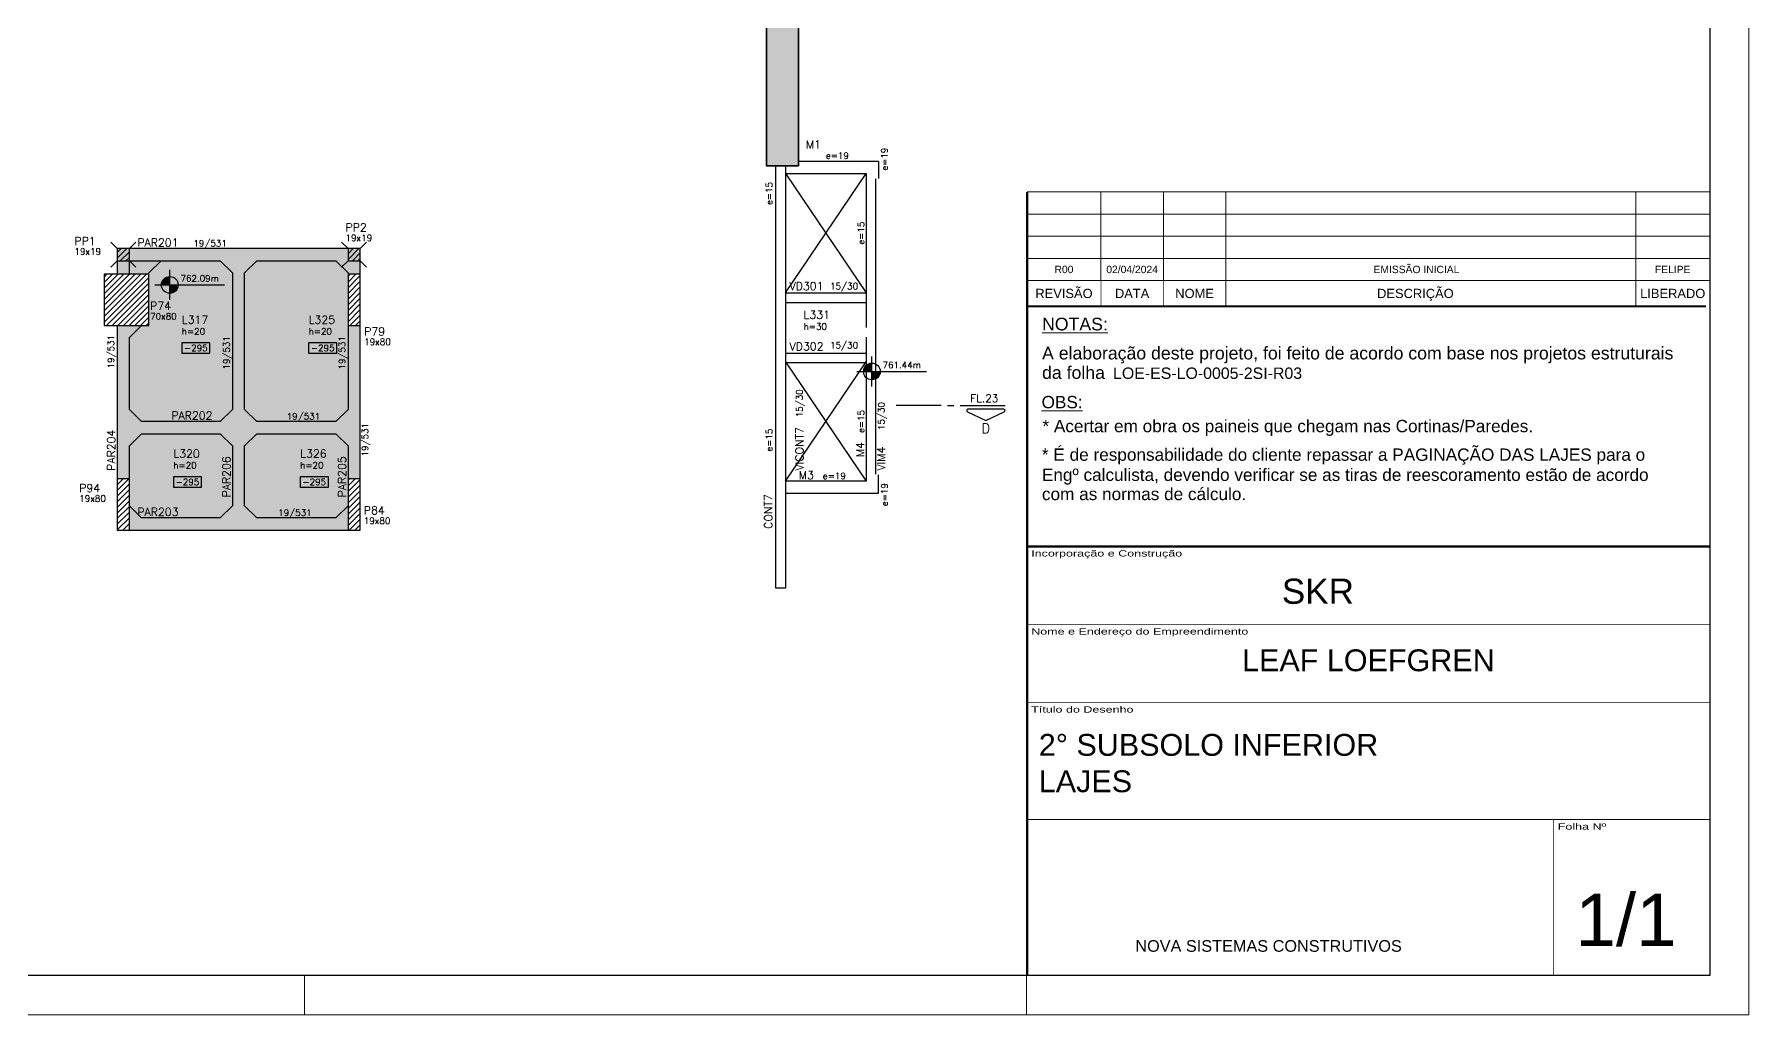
# Model space of a CAD drawing. Header units: millimetres. Extents: x 1860 to 8661, y -614 to 3837.
# Drawn here: x 5984 to 8661, y -614 to 917 of the extents above; entities that cross this region are included whole.
import ezdxf
from ezdxf.enums import TextEntityAlignment as Align

# ---------------------------------------------------------------- set-up
doc = ezdxf.new("R2010")
doc.units = ezdxf.units.MM
for name, color, linetype, lineweight in [('CARIMBO', 255, 'Continuous', 9), ('FOLHA', 255, 'Continuous', 5), ('Folhas', 255, 'Continuous', 9)]:
    doc.layers.add(name, color=color, linetype=linetype, lineweight=lineweight)
for name, color, linetype in [('F-CORTE-INDICAÇÃO', 4, 'Continuous'), ('F-DESNIVEL-8', 11, 'Continuous'), ('F-LAJES-DIM', 2, 'Continuous'), ('F-LAJES-NOME', 4, 'Continuous'), ('F-NÍVEL-PLANTA', 2, 'Continuous'), ('F-PARC-DIM', 2, 'Continuous'), ('F-PARC-NOME', 4, 'Continuous'), ('F-PILARES-DIM', 172, 'Continuous'), ('F-PILARES-N', 170, 'Continuous'), ('F-PILARES-NASCE', 4, 'Continuous'), ('F-PILARES-NOME', 170, 'Continuous'), ('F-SOLIDO-EST', 252, 'Continuous'), ('F-SOLIDO-VIGAS', 252, 'Continuous'), ('F-TEXTO', 6, 'Continuous'), ('F-VIGAS', 3, 'Continuous'), ('F-VIGAS-DIM', 2, 'Continuous'), ('F-VIGAS-NOME', 4, 'Continuous'), ('F-VÃO', 1, 'Continuous'), ('Pilares', 5, 'Continuous'), ('VIGA', 3, 'Continuous')]:
    doc.layers.add(name, color=color, linetype=linetype)
doc.styles.add('ARIAL', font='arial.ttf')
doc.styles.add('MCP', font='romans.shx')
doc.styles.add('ROMANS', font='romans.shx')
doc.styles.add('Tecnologia', font='')
doc.styles.add('VERDANA', font='verdana.ttf', dxfattribs={"oblique": 15})
doc.styles.get('Tecnologia').set_extended_font_data('Forgotten Futurist')
pattern_1 = [(45, (3892.612, -4013.147), (-4.4194174, 4.4194174), [])]

# ---------------------------------------------------------------- blocks, each defined once
blk = doc.blocks.new('Carimbo Laje')
at = {"layer": 'CARIMBO', "color": 30}
for points, const_width in [([(124981.9, 144853.7), (123684.7, 144853.7), (123684.7, 144038.4)], 4.45), ([(123684.7, 144705.5), (124981.9, 144705.5)], 1.48), ([(123684.7, 144557.3), (124981.9, 144557.3)], 1.48), ([(123684.7, 144334.9), (124981.9, 144334.9)], 1.48), ([(124685.4, 144038.4), (124685.4, 144334.9)], 1.48), ([(123684.7, 144038.4), (124981.9, 144038.4)], 1.48)]:
    blk.add_lwpolyline(points, dxfattribs=dict(at, const_width=const_width))
at = {"color": 0, "linetype": 'Continuous', "ltscale": 5, "style": 'ARIAL'}
blk.add_text('NOVA SISTEMAS CONSTRUTIVOS', height=22.118, dxfattribs=at).set_placement((123890.4, 144083.7))
at = {"color": 7, "style": 'ARIAL'}
blk.add_attdef('INCORPORAÇÃO_E_CONTRUÇÃO', text='', height=45.7, dxfattribs=at).set_placement((124364.7, 144777.9), align=Align.MIDDLE_CENTER)
blk.add_attdef('NOME_DA_OBRA', text='', height=41.5, dxfattribs=at).set_placement((124333.3, 144616.6), align=Align.CENTER)
for tag, p in [('PAVIMENTO', (123706.9, 144455.9)), ('TIPO_DE_PROJETO', (123706.9, 144386.8))]:
    blk.add_attdef(tag, p, '', height=41.5, dxfattribs=at)
at = {"color": 7, "style": 'ARIAL', "oblique": 10}
blk.add_attdef('FOLHA_Nº', text='', height=111.2, dxfattribs=at).set_placement((124832.8, 144149.1), align=Align.CENTER)
at = {"layer": 'CARIMBO', "color": 7, "style": 'VERDANA'}
blk.add_attdef('ENDEREÇO', text='', height=14.8, dxfattribs=at).set_placement((124333.3, 144572.1), align=Align.CENTER)
at = {"layer": 'Folhas', "style": 'Tecnologia', "width": 1.5}
for s, p in [('Incorporação e Construção', (123692.5, 144846.3)), ('Nome e Endereço do Empreendimento', (123692.5, 144698.1)), ('Título do Desenho', (123692.5, 144549.8)), ('Folha Nº', (124693.1, 144327.5))]:
    blk.add_text(s, height=11.86, dxfattribs=at).set_placement(p, align=Align.TOP_LEFT)
blk = doc.blocks.new('Revisão Carimbo')
at = {"color": 30}
for p, q in [((0, 155), (925, 155)), ((100, 35), (100, 155)), ((184.66, 35), (184.66, 155)), ((269.32, 35), (269.32, 155)), ((825, 35), (825, 155)), ((0, 125), (925, 125)), ((0, 95), (925, 95)), ((0, 65), (925, 65))]:
    blk.add_line(p, q, dxfattribs=at)
for points, const_width in [([(0, 0), (0, 155)], 3), ([(0, 35), (925, 35)], 1), ([(100, 35), (100, 0)], 1), ([(184.66, 35), (184.66, 0)], 1), ([(269.32, 35), (269.32, 0)], 1), ([(825, 35), (825, 0)], 1), ([(0, 0), (920, 0)], 3)]:
    blk.add_lwpolyline(points, dxfattribs=dict(at, const_width=const_width))
at = {"color": 7, "style": 'ARIAL'}
for s, p in [('REVISÃO', (50, 17.5)), ('DATA', (142.33, 17.5)), ('NOME', (226.99, 17.5)), ('DESCRIÇÃO', (526.27, 17.5)), ('LIBERADO', (875, 17.5))]:
    blk.add_text(s, height=12.5, dxfattribs=at).set_placement(p, align=Align.MIDDLE_CENTER)
at = {"layer": 'CARIMBO', "color": 7, "style": 'ARIAL'}
for tag, p in [('REVISÃO_03', (50, 140)), ('DATA', (142.33, 140)), ('NOME', (226.99, 140)), ('LIBERADO', (875, 140)), ('REVISÃO_02', (50, 110)), ('DATA', (142.33, 110)), ('NOME', (226.99, 110)), ('LIBERADO', (875, 110)), ('REVISÃO_01', (50, 80)), ('DATA', (142.33, 80)), ('NOME', (226.99, 80)), ('LIBERADO', (875, 80)), ('REVISÃO_00', (50, 50)), ('DATA', (142.33, 50)), ('NOME', (226.99, 50)), ('LIBERADO', (875, 50))]:
    blk.add_attdef(tag, text='', height=10, dxfattribs=at).set_placement(p, align=Align.MIDDLE_CENTER)
for p in [(279.32, 140), (279.32, 110), (279.32, 80), (279.32, 50)]:
    blk.add_attdef('DESCRIÇÃO', text='', height=10, dxfattribs=at).set_placement(p, align=Align.MIDDLE_LEFT)
blk = doc.blocks.new('*U33')
at = {"layer": 'F-LAJES-DIM', "color": 1}
blk.add_lwpolyline([(0, 0), (44, 0), (44, 16), (0, 16)], close=True, dxfattribs=at)
at = {"layer": 'F-LAJES-DIM', "style": 'MCP'}
blk.add_attdef('DIM', text='', height=10, dxfattribs=at).set_placement((22, 8), align=Align.MIDDLE_CENTER)
blk = doc.blocks.new('Nível - Planta')
at = {"layer": 'F-NÍVEL-PLANTA'}
h = blk.add_hatch(color=71, dxfattribs=at)
h.paths.add_polyline_path([(0, 0), (0, 0.26, 0.414214), (-0.26, 0)])
h.paths.add_polyline_path([(0.26, 0), (0, 0), (0, -0.26, 0.414214)])
for p, q in [((-0.469, 0), (1.704, 0)), ((0, -0.469), (0, 0.469))]:
    blk.add_line(p, q, dxfattribs=at)
blk.add_circle((0, 0), 0.26, dxfattribs=at)
at = {"layer": 'F-TEXTO', "color": 3, "style": 'MCP'}
blk.add_attdef('NÍVEL', (0.333, 0.102), '', height=0.2, dxfattribs=at)
blk = doc.blocks.new('*U697')
at = {"layer": 'F-CORTE-INDICAÇÃO'}
for p, q in [((70, 0), (0, 0)), ((80, 0), (90, 0)), ((100, 0), (170, 0))]:
    blk.add_line(p, q, dxfattribs=at)
blk.add_lwpolyline([(112, 6, -0.802585), (111.2, 9.8), (140, 23.3), (168.8, 9.8, -0.802585), (168, 6)], format="xyb", close=True, dxfattribs=at)
at = {"layer": 'F-CORTE-INDICAÇÃO', "style": 'ROMANS'}
blk.add_attdef('CORTE', text='', height=15, dxfattribs=at).set_placement((140, 35.8), align=Align.MIDDLE_CENTER)
at = {"layer": 'F-CORTE-INDICAÇÃO', "color": 2, "style": 'ROMANS'}
blk.add_attdef('FOLHA', text='', height=12, dxfattribs=at).set_placement((137.5, -11.1), align=Align.MIDDLE_CENTER)

msp = doc.modelspace()

# ---------------------------------------------------------------- hatches: boundary and pattern name
at = {"layer": 'F-DESNIVEL-8'}
h = msp.add_hatch(color=256, dxfattribs=at)
h.dxf.hatch_style = 1
h.paths.add_polyline_path([(6293.11, 544.35), (6274.11, 563.35), (6181.61, 563.35), (6162.61, 544.35), (6162.61, 542.35), (6162.61, 462.35), (6151.11, 462.35), (6132.11, 443.35), (6132.11, 331.35), (6151.11, 312.35), (6274.11, 312.35), (6293.11, 331.35)])
h = msp.add_hatch(color=256, dxfattribs=at)
h.dxf.hatch_style = 1
h.paths.add_polyline_path([(6473.61, 462.35), (6473.61, 542.35), (6473.61, 544.35), (6454.61, 563.35), (6331.11, 563.35), (6312.11, 544.35), (6312.11, 331.35), (6331.11, 312.35), (6454.61, 312.35), (6473.61, 331.35)])
h = msp.add_hatch(color=256, dxfattribs=at)
h.dxf.hatch_style = 1
h.paths.add_polyline_path([(6293.11, 274.35), (6274.11, 293.35), (6151.11, 293.35), (6132.11, 274.35), (6132.11, 222.85), (6132.11, 180.85), (6151.11, 161.85), (6274.11, 161.85), (6293.11, 180.85)])
h = msp.add_hatch(color=256, dxfattribs=at)
h.dxf.hatch_style = 1
h.paths.add_polyline_path([(6473.61, 274.35), (6454.61, 293.35), (6331.11, 293.35), (6312.11, 274.35), (6312.11, 180.85), (6331.11, 161.85), (6454.61, 161.85), (6473.61, 180.85), (6473.61, 222.85)])
at = {"layer": 'F-SOLIDO-EST'}
h = msp.add_hatch(color=256, dxfattribs=at)
h.dxf.hatch_style = 1
h.paths.add_polyline_path([(7177.11, 961.35), (7160.11, 961.35), (7158.61, 978.35), (7145.61, 978.35), (7144.11, 961.35), (7127.11, 961.35), (7127.11, 711.35), (7177.11, 711.35)])
at = {"layer": 'F-SOLIDO-VIGAS', "linetype": 'Continuous'}
h = msp.add_hatch(color=256, dxfattribs=at)
h.dxf.hatch_style = 1
h.paths.add_polyline_path([(6113.11, 582.35), (6113.11, 542.35), (6132.11, 542.35), (6132.11, 563.35), (6454.61, 563.35), (6473.61, 544.35), (6473.61, 542.35), (6492.61, 542.35), (6492.61, 582.35)])
at = {"layer": 'F-SOLIDO-VIGAS'}
h = msp.add_hatch(color=256, dxfattribs=at)
h.dxf.hatch_style = 1
h.paths.add_polyline_path([(6473.61, 180.85), (6454.61, 161.85), (6331.11, 161.85), (6312.11, 180.85), (6312.11, 274.35), (6331.11, 293.35), (6454.61, 293.35), (6473.61, 274.35), (6473.61, 222.85), (6492.61, 222.85), (6492.61, 302.85), (6492.61, 462.35), (6473.61, 462.35), (6473.61, 331.35), (6454.61, 312.35), (6331.11, 312.35), (6312.11, 331.35), (6312.11, 544.35), (6331.11, 563.35), (6454.61, 563.35), (6473.61, 544.35), (6473.61, 542.35), (6492.61, 542.35), (6492.61, 582.35), (6113.11, 582.35), (6113.11, 542.35), (6132.11, 542.35), (6132.11, 563.35), (6274.11, 563.35), (6293.11, 544.35), (6293.11, 331.35), (6274.11, 312.35), (6151.11, 312.35), (6132.11, 331.35), (6132.11, 443.35), (6151.11, 462.35), (6113.11, 462.35), (6113.11, 302.85), (6113.11, 222.85), (6132.11, 222.85), (6132.11, 274.35), (6151.11, 293.35), (6274.11, 293.35), (6293.11, 274.35), (6293.11, 180.85), (6274.11, 161.85), (6151.11, 161.85), (6132.11, 180.85), (6132.11, 142.85), (6473.61, 142.85)])
at = {"layer": 'F-SOLIDO-VIGAS', "linetype": 'Continuous'}
h = msp.add_hatch(color=256, dxfattribs=at)
h.dxf.hatch_style = 1
h.paths.add_polyline_path([(6162.61, 542.35), (6162.61, 544.35), (6181.61, 563.35), (6132.11, 563.35), (6132.11, 542.35)], flags=17)
at = {"layer": 'Pilares', "linetype": 'Continuous'}
h = msp.add_hatch(dxfattribs=at)
h.set_pattern_fill('ANSI31', color=256, scale=50, style=0)
h.set_pattern_definition(pattern_1)
h.paths.add_polyline_path([(6113.11, 563.35), (6132.11, 563.35), (6132.11, 582.35), (6113.11, 582.35)], flags=16)
h = msp.add_hatch(dxfattribs=at)
h.set_pattern_fill('ANSI31', color=256, scale=50, style=0)
h.set_pattern_definition(pattern_1)
h.paths.add_polyline_path([(6473.61, 563.35), (6492.61, 563.35), (6492.61, 582.35), (6473.61, 582.35)], flags=16)
h = msp.add_hatch(dxfattribs=at)
h.set_pattern_fill('ANSI31', color=256, scale=50, style=0)
h.set_pattern_definition(pattern_1)
h.paths.add_polyline_path([(6092.61, 462.35), (6162.61, 462.35), (6162.61, 542.35), (6092.61, 542.35)], flags=16)
h = msp.add_hatch(dxfattribs=at)
h.set_pattern_fill('ANSI31', color=256, scale=50, style=0)
h.set_pattern_definition(pattern_1)
h.paths.add_polyline_path([(6473.61, 462.35), (6492.61, 462.35), (6492.61, 542.35), (6473.61, 542.35)], flags=16)
h = msp.add_hatch(dxfattribs=at)
h.set_pattern_fill('ANSI31', color=256, scale=50, style=0)
h.set_pattern_definition(pattern_1)
h.paths.add_polyline_path([(6113.11, 142.85), (6132.11, 142.85), (6132.11, 222.85), (6113.11, 222.85)], flags=16)
h = msp.add_hatch(dxfattribs=at)
h.set_pattern_fill('ANSI31', color=256, scale=50, style=0)
h.set_pattern_definition(pattern_1)
h.paths.add_polyline_path([(6473.61, 142.85), (6492.61, 142.85), (6492.61, 222.85), (6473.61, 222.85)], flags=16)

# ---------------------------------------------------------------- linework, layer by layer
at = {"color": 30}
for p, q in [((8600.49, 3776.4), (8600.49, -552.63)), ((8600.49, -552.63), (2012.11, -552.63))]:
    msp.add_line(p, q, dxfattribs=at)
at = {"layer": 'CARIMBO', "color": 30, "const_width": 3.65}
msp.add_lwpolyline([(7534.31, 117.53), (7534.31, 492.16)], dxfattribs=at)
at = {"layer": 'F-PILARES-N', "linetype": 'Continuous'}
for points in [[(6113.11, 563.35), (6132.11, 563.35), (6132.11, 582.35), (6113.11, 582.35), (6113.11, 563.35)], [(6473.61, 563.35), (6492.61, 563.35), (6492.61, 582.35), (6473.61, 582.35), (6473.61, 563.35)]]:
    msp.add_lwpolyline(points, dxfattribs=at)
at = {"layer": 'F-PILARES-NASCE', "linetype": 'Continuous'}
for p, q in [((6113.11, 582.35), (6103.11, 592.35)), ((6132.11, 582.35), (6142.11, 592.35)), ((6473.61, 582.35), (6463.61, 592.35)), ((6492.61, 582.35), (6502.61, 592.35)), ((6113.11, 563.35), (6103.11, 553.35)), ((6132.11, 563.35), (6142.11, 553.35)), ((6473.61, 563.35), (6463.61, 553.35)), ((6492.61, 563.35), (6502.61, 553.35))]:
    msp.add_line(p, q, dxfattribs=at)
at = {"layer": 'F-VIGAS'}
for p, q in [((7127.11, 961.35), (7127.11, 711.35)), ((7127.11, 711.35), (7127.11, 961.35)), ((7177.11, 711.35), (7177.11, 961.35)), ((7177.11, 961.35), (7177.11, 711.35)), ((7127.11, 711.35), (7177.11, 711.35)), ((7177.11, 711.35), (7127.11, 711.35)), ((7157.11, 699.35), (7283.11, 699.35)), ((7302.11, 718.35), (7177.11, 718.35)), ((7283.11, 699.35), (7283.11, 458.97)), ((7302.11, 718.35), (7302.11, 691.95)), ((7298.11, 451.95), (7298.11, 691.29)), ((6162.61, 544.35), (6181.61, 563.35)), ((6473.61, 544.35), (6454.61, 563.35)), ((6162.61, 542.35), (6162.61, 544.35)), ((7157.11, 513.35), (7283.11, 513.35)), ((7157.11, 498.35), (7283.11, 498.35)), ((6132.11, 443.35), (6151.11, 462.35)), ((7283.11, 443.97), (7283.11, 219.35)), ((7298.11, 229.95), (7298.11, 451.29)), ((7157.11, 419.31), (7283.11, 419.31)), ((7157.11, 404.31), (7283.11, 404.31)), ((6151.11, 312.35), (6132.11, 331.35)), ((6454.61, 312.35), (6473.61, 331.35)), ((6132.11, 274.35), (6151.11, 293.35)), ((6454.61, 293.35), (6473.61, 274.35)), ((7283.11, 219.35), (7157.11, 219.35)), ((7302.11, 200.35), (7302.11, 229.29)), ((7157.11, 200.35), (7302.11, 200.35)), ((6151.11, 161.85), (6132.11, 180.85)), ((6454.61, 161.85), (6473.61, 180.85))]:
    msp.add_line(p, q, dxfattribs=at)
at = {"layer": 'F-VÃO'}
for p, q in [((7157.11, 699.35), (7283.11, 513.35)), ((7157.11, 513.35), (7283.11, 699.35)), ((7157.11, 405.35), (7283.11, 219.35)), ((7157.11, 219.35), (7283.11, 405.35))]:
    msp.add_line(p, q, dxfattribs=at)
at = {"layer": 'FOLHA'}
for p, q in [((8661.45, 3837.36), (8661.45, -613.6)), ((6405.79, -552.63), (6405.79, -613.6)), ((7533.62, -552.63), (7533.62, -613.6)), ((8661.45, -613.6), (1859.7, -613.6))]:
    msp.add_line(p, q, dxfattribs=at)
at = {"layer": 'Pilares', "linetype": 'Continuous'}
for points in [[(6092.61, 462.35), (6162.61, 462.35), (6162.61, 542.35), (6092.61, 542.35), (6092.61, 462.35)], [(6473.61, 462.35), (6492.61, 462.35), (6492.61, 542.35), (6473.61, 542.35), (6473.61, 462.35)], [(6113.11, 142.85), (6132.11, 142.85), (6132.11, 222.85), (6113.11, 222.85), (6113.11, 142.85)], [(6473.61, 142.85), (6492.61, 142.85), (6492.61, 222.85), (6473.61, 222.85), (6473.61, 142.85)]]:
    msp.add_lwpolyline(points, dxfattribs=at)
at = {"layer": 'VIGA'}
for points in [[(7157.11, 711.35), (7157.11, 52.35), (7142.11, 52.35), (7142.11, 711.35)], [(6492.61, 542.35), (6492.61, 582.35), (6113.11, 582.35), (6113.11, 542.35)], [(6132.11, 563.35), (6274.11, 563.35), (6293.11, 544.35), (6293.11, 331.35), (6274.11, 312.35), (6151.11, 312.35)], [(6132.11, 542.35), (6132.11, 563.35)], [(6454.61, 312.35), (6331.11, 312.35), (6312.11, 331.35), (6312.11, 544.35), (6331.11, 563.35), (6454.61, 563.35)], [(6473.61, 544.35), (6473.61, 542.35)], [(6113.11, 462.35), (6113.11, 302.85)], [(6473.61, 462.35), (6473.61, 331.35)], [(6492.61, 302.85), (6492.61, 462.35)], [(6132.11, 331.35), (6132.11, 443.35)], [(6113.11, 302.85), (6113.11, 222.85)], [(6492.61, 222.85), (6492.61, 302.85)], [(6132.11, 222.85), (6132.11, 274.35)], [(6151.11, 293.35), (6274.11, 293.35), (6293.11, 274.35), (6293.11, 180.85), (6274.11, 161.85), (6151.11, 161.85)], [(6454.61, 161.85), (6331.11, 161.85), (6312.11, 180.85), (6312.11, 274.35), (6331.11, 293.35), (6454.61, 293.35)], [(6473.61, 274.35), (6473.61, 222.85)], [(6132.11, 142.85), (6473.61, 142.85)]]:
    msp.add_lwpolyline(points, dxfattribs=at)

# ---------------------------------------------------------------- block references
at = {"layer": 'CARIMBO', "color": 1}
ref = msp.add_blockref('Revisão Carimbo', (7534.31, 492.16), dxfattribs=dict(at, xscale=1.152505138133646, yscale=1.152505138133646, zscale=1.152505138133646))
ref.add_attrib('REVISÃO_00', 'R00', dxfattribs={"color": 1, "height": 11.525, "style": 'ARIAL'}).set_placement((7591.94, 549.78), align=Align.MIDDLE_CENTER)
ref.add_attrib('DATA', '02/04/2024', dxfattribs={"color": 1, "height": 11.525, "style": 'ARIAL'}).set_placement((7698.35, 549.78), align=Align.MIDDLE_CENTER)
ref.add_attrib('DESCRIÇÃO', '                                                 EMISSÃO INICIAL', dxfattribs={"color": 1, "height": 11.5251, "style": 'ARIAL'}).set_placement((7856.23, 549.78), align=Align.MIDDLE_LEFT)
ref.add_attrib('LIBERADO', 'FELIPE', dxfattribs={"color": 1, "height": 11.525, "style": 'ARIAL'}).set_placement((8542.75, 549.78), align=Align.MIDDLE_CENTER)
at = {"layer": 'CARIMBO', "linetype": 'ByBlock'}
ref = msp.add_blockref('Carimbo Laje', (-94123.93, -118939.86), dxfattribs=dict(at, xscale=0.8219144908905698, yscale=0.8219144908905698, zscale=0.8219144908905698))
ref.add_attrib('FOLHA_Nº', '  1/1', (8327.58, -506.14), dxfattribs={"layer": '0', "height": 81.442, "style": 'ARIAL'})
ref.add_attrib('TIPO_DE_PROJETO', 'LAJES', (7552.59, -266.29), dxfattribs={"layer": '0', "height": 34.118, "style": 'ARIAL'})
ref.add_attrib('PAVIMENTO', '2° SUBSOLO INFERIOR', (7552.59, -209.45), dxfattribs={"layer": '0', "height": 34.1176, "style": 'ARIAL'})
ref.add_attrib('NOME_DA_OBRA', 'LEAF LOEFGREN', dxfattribs={"layer": '0', "height": 34.1176, "style": 'ARIAL'}).set_placement((8067.4, -77.42), align=Align.CENTER)
ref.add_attrib('INCORPORAÇÃO_E_CONTRUÇÃO', 'SKR', dxfattribs={"layer": '0', "height": 39.265, "style": 'ARIAL'}).set_placement((7988.57, 67.07), align=Align.TOP_CENTER)
at = {"layer": 'F-CORTE-INDICAÇÃO', "linetype": 'Continuous'}
ref = msp.add_blockref('*U697', (7329.95, 337.51), dxfattribs=dict(at, xscale=-1, rotation=180))
ref.add_attrib('FOLHA', 'FL.23', dxfattribs={"color": 2, "height": 12, "style": 'ROMANS'}).set_placement((7467.44, 348.61), align=Align.MIDDLE_CENTER)
ref.add_attrib('CORTE', 'D', dxfattribs={"height": 15, "style": 'ROMANS'}).set_placement((7469.95, 301.75), align=Align.MIDDLE_CENTER)
at = {"layer": 'F-LAJES-DIM', "linetype": 'Continuous'}
for p in [(6214.02, 419.22), (6412.15, 419.22), (6200.8, 210.12), (6398.93, 210.12)]:
    msp.add_blockref('*U33', p, dxfattribs=at).add_auto_attribs({'DIM': '-295'})
at = {"layer": 'F-NÍVEL-PLANTA', "linetype": 'Continuous', "xscale": 50, "yscale": 50, "zscale": 50}
for p, values in [((6195.28, 525.67), {'NÍVEL': '762.09m'}), ((7291.83, 390.52), {'NÍVEL': '761.44m'})]:
    msp.add_blockref('Nível - Planta', p, dxfattribs=at).add_auto_attribs(values)

# ---------------------------------------------------------------- texts
at = {"layer": 'CARIMBO', "style": 'ARIAL'}
for s, height, p in [('%%UNOTAS:', 19.751, (7557.72, 454.63)), ('A elaboração deste projeto, foi feito de acordo com base nos projetos estruturais', 19.7506, (7557.72, 409.32)), ('da folha', 19.751, (7557.72, 378.93)), ('%%UOBS:', 19.202, (7556.97, 333.09)), ('* Acertar em obra os paineis que chegam nas Cortinas/Paredes.', 19.2019, (7558.32, 295.68)), ('* É de responsabilidade do cliente repassar a PAGINAÇÃO DAS LAJES para o', 19.2019, (7557.5, 251.09)), ('Engº calculista, devendo verificar se as tiras de reescoramento estão de acordo', 19.2019, (7557.5, 219.62)), ('com as normas de cálculo.', 19.2019, (7557.5, 189.67))]:
    msp.add_text(s, height=height, dxfattribs=at).set_placement(p)
at = {"layer": 'CARIMBO', "color": 1, "style": 'ARIAL'}
msp.add_text('LOE-ES-LO-0005-2SI-R03', height=17.7755, dxfattribs=at).set_placement((7668.56, 378.93))
at = {"layer": 'F-LAJES-DIM', "linetype": 'Continuous'}
for s, style, p in [('h=20', 'ROMANS', (6214.02, 448.12)), ('h=20', 'ROMANS', (6412.15, 448.12)), ('h=30', 'MCP', (7185.24, 455.72)), ('h=20', 'ROMANS', (6200.8, 239.02)), ('h=20', 'ROMANS', (6398.93, 239.02))]:
    msp.add_text(s, height=10, dxfattribs=dict(at, style=style)).set_placement(p)
at = {"layer": 'F-LAJES-NOME', "linetype": 'Continuous'}
for s, style, p in [('L331', 'MCP', (7185.24, 472.72)), ('L317', 'ROMANS', (6214.02, 465.12)), ('L325', 'ROMANS', (6412.15, 465.12)), ('L320', 'ROMANS', (6200.8, 256.02)), ('L326', 'ROMANS', (6398.93, 256.02))]:
    msp.add_text(s, height=12.5, dxfattribs=dict(at, style=style)).set_placement(p)
at = {"layer": 'F-PARC-DIM', "style": 'MCP'}
for p in [(7136.36, 650.27), (7136.36, 265.27)]:
    msp.add_text('e=15', height=10, rotation=90, dxfattribs=at).set_placement(p)
at = {"layer": 'F-PARC-NOME', "style": 'MCP'}
msp.add_text('CONT7', height=12.5, rotation=90, dxfattribs=at).set_placement((7136.36, 144.77))
at = {"layer": 'F-PILARES-DIM', "linetype": 'Continuous', "style": 'ROMANS'}
for s, p in [('19x19', (6469.7, 594.07)), ('19x19', (6046.29, 572.83)), ('70x80', (6164.49, 471.74)), ('19x80', (6498.86, 431.73)), ('19x80', (6053.8, 187.21)), ('19x80', (6498.29, 152.42))]:
    msp.add_text(s, height=10, dxfattribs=at).set_placement(p)
at = {"layer": 'F-PILARES-NOME', "linetype": 'Continuous', "style": 'ROMANS'}
for s, p in [('PP2', (6469.7, 609.07)), ('PP1', (6046.29, 587.83)), ('P74', (6164.49, 486.74)), ('P79', (6498.86, 446.73)), ('P94', (6053.8, 202.21)), ('P84', (6498.29, 167.42))]:
    msp.add_text(s, height=12.5, dxfattribs=at).set_placement(p)
at = {"layer": 'F-VIGAS-DIM', "linetype": 'Continuous'}
for s, style, p in [('e=19', 'MCP', (7220.01, 722.48)), ('19/531', 'ROMANS', (6232.11, 585.48)), ('15/30', 'MCP', (7226.64, 518.66)), ('15/30', 'MCP', (7226.64, 426.4)), ('19/531', 'ROMANS', (6377.8, 315.48)), ('e=19', 'MCP', (7215.22, 222.48)), ('19/531', 'ROMANS', (6364.5, 164.98))]:
    msp.add_text(s, height=10, dxfattribs=dict(at, style=style)).set_placement(p)
for s, style, p in [('e=19', 'MCP', (7316.53, 703.84)), ('e=15', 'MCP', (7279.99, 588.35)), ('19/531', 'ROMANS', (6108.34, 395.26)), ('19/531', 'ROMANS', (6288.86, 393.47)), ('19/531', 'ROMANS', (6469.36, 393.47)), ('15/30', 'MCP', (7183.74, 318.96)), ('e=15', 'MCP', (7279.99, 294.35)), ('15/30', 'MCP', (7311.67, 299.03)), ('19/531', 'ROMANS', (6505.11, 257.85)), ('e=19', 'MCP', (7316.53, 180.05))]:
    msp.add_text(s, height=10, rotation=90, dxfattribs=dict(at, style=style)).set_placement(p)
at = {"layer": 'F-VIGAS-NOME', "linetype": 'Continuous'}
for s, style, p in [('M1', 'MCP', (7188.83, 738.69)), ('PAR201', 'ROMANS', (6144.61, 585.48)), ('VD301', 'MCP', (7163.32, 517.53)), ('VD302', 'MCP', (7163.32, 423.49)), ('PAR202', 'ROMANS', (6197.64, 315.48)), ('M3', 'MCP', (7177.72, 222.48)), ('PAR203', 'ROMANS', (6144.61, 164.98))]:
    msp.add_text(s, height=12.5, dxfattribs=dict(at, style=style)).set_placement(p)
for s, style, p in [('PAR204', 'ROMANS', (6109.99, 235.35)), ('VICONT7', 'MCP', (7184.86, 235.71)), ('M4', 'MCP', (7279.99, 256.85)), ('VIM4', 'MCP', (7312.79, 235.71)), ('PAR206', 'ROMANS', (6289.99, 193.82)), ('PAR205', 'ROMANS', (6470.49, 193.82))]:
    msp.add_text(s, height=12.5, rotation=90, dxfattribs=dict(at, style=style)).set_placement(p)

doc.saveas('drawing.dxf')
